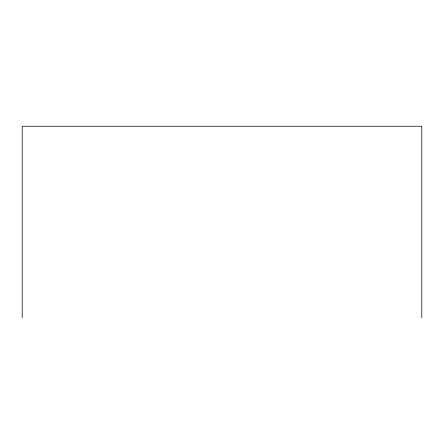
<?xml version="1.0" encoding="UTF-8"?>
<svg xmlns="http://www.w3.org/2000/svg" width="444" height="444" viewBox="0 0 444 444"><rect width="100%" height="100%" fill="white"/><g stroke="black" fill="none" stroke-linecap="round" stroke-linejoin="round"><path stroke-width="0.67" d="M421.8 317.749L421.8 126.251L22.2 126.251L22.2 317.749"/></g></svg>
